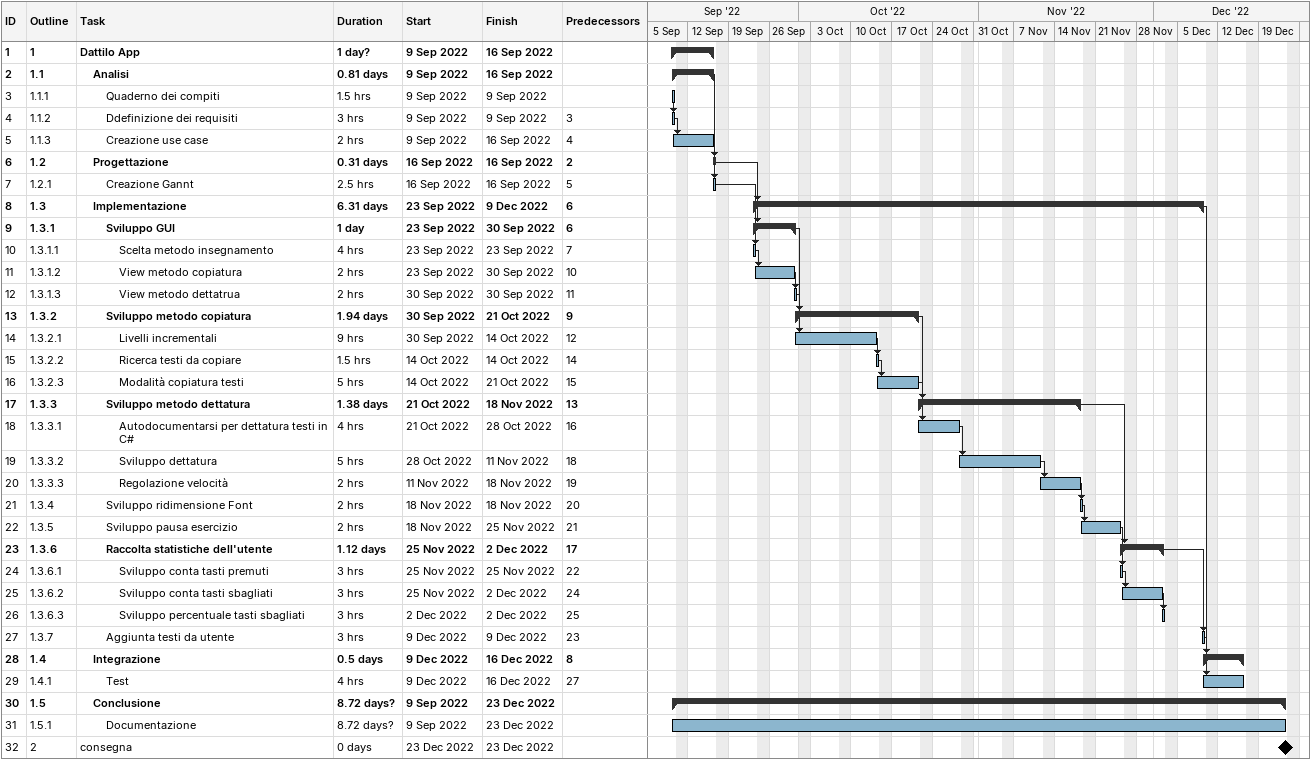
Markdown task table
| ID | WBS | Task | Duration | Start | Finish | Predecessors |
|---|---|---|---|---|---|---|
| 1 | 1 | **Dattilo App** | 1d? | 2022-09-09 | 2022-09-16 |  |
| 2 | 1.1 | **Analisi** | 0.81d | 2022-09-09 | 2022-09-16 |  |
| 3 | 1.1.1 | Quaderno dei compiti | 1.5h | 2022-09-09 | 2022-09-09 |  |
| 4 | 1.1.2 | Ddefinizione dei requisiti | 3h | 2022-09-09 | 2022-09-09 | 3 |
| 5 | 1.1.3 | Creazione use case | 2h | 2022-09-09 | 2022-09-16 | 4 |
| 6 | 1.2 | **Progettazione** | 0.31d | 2022-09-16 | 2022-09-16 | 2 |
| 7 | 1.2.1 | Creazione Gannt | 2.5h | 2022-09-16 | 2022-09-16 | 5 |
| 8 | 1.3 | **Implementazione** | 6.31d | 2022-09-23 | 2022-12-09 | 6 |
| 9 | 1.3.1 | **Sviluppo GUI** | 1d | 2022-09-23 | 2022-09-30 | 6 |
| 10 | 1.3.1.1 | Scelta metodo insegnamento | 4h | 2022-09-23 | 2022-09-23 | 7 |
| 11 | 1.3.1.2 | View metodo copiatura | 2h | 2022-09-23 | 2022-09-30 | 10 |
| 12 | 1.3.1.3 | View metodo dettatrua | 2h | 2022-09-30 | 2022-09-30 | 11 |
| 13 | 1.3.2 | **Sviluppo metodo copiatura** | 1.94d | 2022-09-30 | 2022-10-21 | 9 |
| 14 | 1.3.2.1 | Livelli incrementali | 9h | 2022-09-30 | 2022-10-14 | 12 |
| 15 | 1.3.2.2 | Ricerca testi da copiare | 1.5h | 2022-10-14 | 2022-10-14 | 14 |
| 16 | 1.3.2.3 | Modalità copiatura testi | 5h | 2022-10-14 | 2022-10-21 | 15 |
| 17 | 1.3.3 | **Sviluppo metodo dettatura** | 1.38d | 2022-10-21 | 2022-11-18 | 13 |
| 18 | 1.3.3.1 | Autodocumentarsi per dettatura testi in C# | 4h | 2022-10-21 | 2022-10-28 | 16 |
| 19 | 1.3.3.2 | Sviluppo dettatura | 5h | 2022-10-28 | 2022-11-11 | 18 |
| 20 | 1.3.3.3 | Regolazione velocità | 2h | 2022-11-11 | 2022-11-18 | 19 |
| 21 | 1.3.4 | Sviluppo ridimensione Font | 2h | 2022-11-18 | 2022-11-18 | 20 |
| 22 | 1.3.5 | Sviluppo pausa esercizio | 2h | 2022-11-18 | 2022-11-25 | 21 |
| 23 | 1.3.6 | **Raccolta statistiche dell'utente** | 1.12d | 2022-11-25 | 2022-12-02 | 17 |
| 24 | 1.3.6.1 | Sviluppo conta tasti premuti | 3h | 2022-11-25 | 2022-11-25 | 22 |
| 25 | 1.3.6.2 | Sviluppo conta tasti sbagliati | 3h | 2022-11-25 | 2022-12-02 | 24 |
| 26 | 1.3.6.3 | Sviluppo percentuale tasti sbagliati | 3h | 2022-12-02 | 2022-12-02 | 25 |
| 27 | 1.3.7 | Aggiunta testi da utente | 3h | 2022-12-09 | 2022-12-09 | 23 |
| 28 | 1.4 | **Integrazione** | 0.5d | 2022-12-09 | 2022-12-16 | 8 |
| 29 | 1.4.1 | Test | 4h | 2022-12-09 | 2022-12-16 | 27 |
| 30 | 1.5 | **Conclusione** | 8.72d? | 2022-09-09 | 2022-12-23 |  |
| 31 | 1.5.1 | Documentazione | 8.72d? | 2022-09-09 | 2022-12-23 |  |
| 32 | 2 | consegna | 0d | 2022-12-23 | 2022-12-23 |  |
